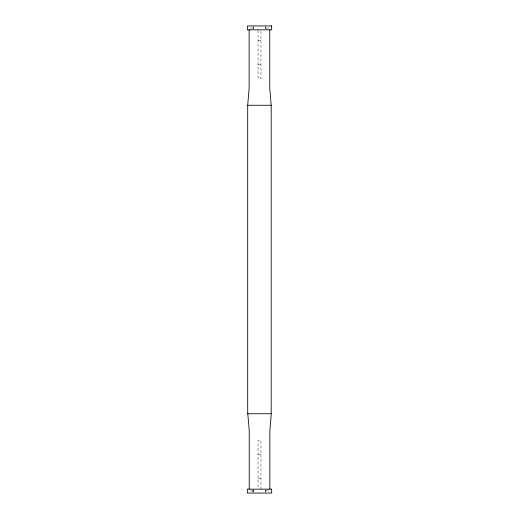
<?xml version="1.0" encoding="UTF-8"?>
<svg xmlns="http://www.w3.org/2000/svg" width="519" height="519" viewBox="0 0 519 519"><rect width="100%" height="100%" fill="white"/><g stroke="black" fill="none" stroke-linecap="round" stroke-linejoin="round"><path stroke-width="0.39" stroke-dasharray="2.6 1.95" d="M258.04 40.547L260.96 40.547M258.04 64.447L260.96 64.447M258.04 454.553L260.96 454.553M258.04 478.453L260.96 478.453M268.005 27.507L268.005 29.064M268.012 489.158L268.012 491.493M266.111 27.507L266.137 29.064M266.104 489.936L266.13 491.493M265.449 27.507L265.449 29.064M265.449 489.936L265.449 493.05M265.358 25.95L265.358 29.064M265.352 489.936L265.352 491.493M260.96 31.374L260.96 78.499L258.04 78.499L258.04 29.843M260.96 489.158L260.96 440.501L258.04 440.501L258.04 487.626M253.648 27.507L253.648 29.064M253.642 489.936L253.642 493.05M253.551 25.95L253.551 29.064M253.551 489.936L253.551 491.493M252.896 27.507L252.87 29.064M252.889 489.936L252.889 491.493M252.863 489.936L252.863 491.493M250.988 27.507L250.988 29.843M250.995 489.936L250.995 491.493"/><path stroke-width="0.78" d="M269.867 489.158L269.867 430.77L271.301 413.74L247.699 413.74L247.699 105.26L249.133 88.23L249.133 29.843M247.699 105.26L271.197 105.26L271.197 413.74M271.197 105.26L269.763 88.23L269.763 29.843M247.803 413.74L249.237 430.77L249.237 489.158M271.664 25.95L247.336 25.95L247.336 29.843L271.664 29.843L271.664 25.95M271.664 489.158L247.336 489.158L247.336 493.05L271.664 493.05L271.664 489.158"/></g></svg>
